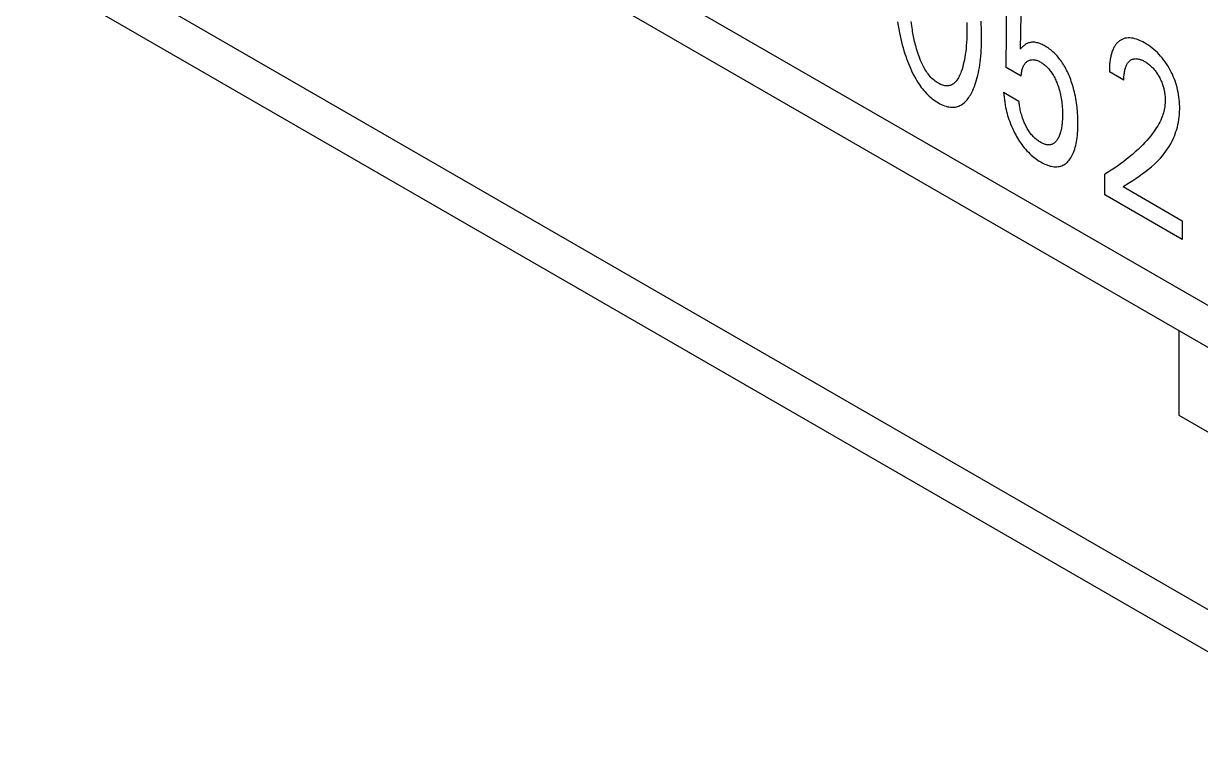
# Model space of a CAD drawing. Extents: x 0 to 420, y 0 to 297.
# Drawn here: x 193.64 to 203.11, y 122.19 to 128.06 of the extents above; entities that cross this region are included whole.
import ezdxf

# ---------------------------------------------------------------- set-up
doc = ezdxf.new("R2010")
doc.units = 0
doc.header["$LTSCALE"] = 23.1
doc.layers.add('40000_ISO', color=7, linetype='CONTINUOUS')

msp = doc.modelspace()

# ---------------------------------------------------------------- linework, layer by layer
at = {"layer": '40000_ISO', "color": 7, "linetype": 'CONTINUOUS'}
for p, q in [((164.8545, 147.9124), (213.9987, 119.5397)), ((165.0612, 147.4549), (214.2058, 119.0819)), ((220.0091, 113.62), (170.8649, 141.9927)), ((171.072, 141.5349), (220.2162, 113.1622)), ((201.5429, 127.7077), (201.549, 128.3493)), ((201.6637, 128.2981), (201.6566, 127.8555)), ((200.6696, 128.0756), (200.6742, 128.0459)), ((200.7816, 128.06), (200.7796, 128.0764)), ((201.3427, 128.0538), (201.3411, 128.0803)), ((200.6742, 128.0459), (200.6794, 128.0159)), ((200.6794, 128.0159), (200.6852, 127.9858)), ((200.6852, 127.9858), (200.6902, 127.9621)), ((200.7837, 128.0435), (200.7816, 128.06)), ((200.7861, 128.0269), (200.7837, 128.0435)), ((200.7886, 128.0103), (200.7861, 128.0269)), ((200.7908, 127.9968), (200.7886, 128.0103)), ((200.7932, 127.9833), (200.7908, 127.9968)), ((200.7957, 127.9698), (200.7932, 127.9833)), ((201.2265, 128.0702), (201.2271, 128.043)), ((201.2271, 127.9887), (201.2265, 127.9617)), ((201.2271, 128.043), (201.2273, 128.0159)), ((201.2273, 128.0159), (201.2271, 127.9887)), ((201.3439, 128.0275), (201.3427, 128.0538)), ((201.3448, 128.0013), (201.3439, 128.0275)), ((201.3453, 127.9754), (201.3448, 128.0013)), ((200.6902, 127.9621), (200.6956, 127.9382)), ((200.6956, 127.9382), (200.7014, 127.9143)), ((200.7014, 127.9143), (200.7076, 127.8902)), ((200.7076, 127.8902), (200.7142, 127.8661)), ((200.7983, 127.9562), (200.7957, 127.9698)), ((200.8011, 127.9426), (200.7983, 127.9562)), ((200.804, 127.9289), (200.8011, 127.9426)), ((200.8071, 127.9152), (200.804, 127.9289)), ((200.8104, 127.9014), (200.8071, 127.9152)), ((200.8138, 127.8876), (200.8104, 127.9014)), ((200.8179, 127.8722), (200.8138, 127.8876)), ((201.2241, 127.9084), (201.2222, 127.8823)), ((201.2255, 127.9349), (201.2241, 127.9084)), ((201.2265, 127.9617), (201.2255, 127.9349)), ((201.344, 127.8724), (201.3448, 127.8979)), ((201.3448, 127.8979), (201.3453, 127.9237)), ((201.3455, 127.9496), (201.3453, 127.9754)), ((201.3453, 127.9237), (201.3455, 127.9496)), ((201.6899, 127.8866), (201.6817, 127.88)), ((201.6946, 127.8902), (201.6899, 127.8866)), ((201.6995, 127.8936), (201.6946, 127.8902)), ((201.7045, 127.8967), (201.6995, 127.8936)), ((201.7102, 127.8998), (201.7045, 127.8967)), ((201.7161, 127.9025), (201.7102, 127.8998)), ((201.7221, 127.9049), (201.7161, 127.9025)), ((201.7283, 127.9069), (201.7221, 127.9049)), ((201.7348, 127.9084), (201.7283, 127.9069)), ((201.7414, 127.9096), (201.7348, 127.9084)), ((201.7481, 127.9104), (201.7414, 127.9096)), ((201.7562, 127.9107), (201.7481, 127.9104)), ((201.7644, 127.9105), (201.7562, 127.9107)), ((201.7728, 127.9098), (201.7644, 127.9105)), ((201.7814, 127.9085), (201.7728, 127.9098)), ((201.79, 127.9067), (201.7814, 127.9085)), ((201.7988, 127.9044), (201.79, 127.9067)), ((201.8069, 127.9019), (201.7988, 127.9044)), ((201.8151, 127.8989), (201.8069, 127.9019)), ((201.8233, 127.8956), (201.8151, 127.8989)), ((201.8316, 127.8919), (201.8233, 127.8956)), ((201.8399, 127.8878), (201.8316, 127.8919)), ((201.8483, 127.8835), (201.8399, 127.8878)), ((201.8566, 127.8788), (201.8483, 127.8835)), ((202.4197, 127.8845), (202.416, 127.879)), ((202.4235, 127.8898), (202.4197, 127.8845)), ((202.4275, 127.895), (202.4235, 127.8898)), ((202.4316, 127.8999), (202.4275, 127.895)), ((202.4359, 127.9046), (202.4316, 127.8999)), ((202.4404, 127.9091), (202.4359, 127.9046)), ((202.445, 127.9133), (202.4404, 127.9091)), ((202.4498, 127.9173), (202.445, 127.9133)), ((202.4547, 127.9211), (202.4498, 127.9173)), ((202.4597, 127.9246), (202.4547, 127.9211)), ((202.4648, 127.9278), (202.4597, 127.9246)), ((202.4756, 127.9336), (202.4648, 127.9278)), ((202.4869, 127.9383), (202.4756, 127.9336)), ((202.4987, 127.9418), (202.4869, 127.9383)), ((202.5111, 127.9443), (202.4987, 127.9418)), ((202.5238, 127.9455), (202.5111, 127.9443)), ((202.5369, 127.9455), (202.5238, 127.9455)), ((202.5504, 127.9444), (202.5369, 127.9455)), ((202.5642, 127.9422), (202.5504, 127.9444)), ((202.5782, 127.939), (202.5642, 127.9422)), ((202.5909, 127.9352), (202.5782, 127.939)), ((202.6038, 127.9306), (202.5909, 127.9352)), ((202.6167, 127.9252), (202.6038, 127.9306)), ((202.6298, 127.9192), (202.6167, 127.9252)), ((202.6428, 127.9125), (202.6298, 127.9192)), ((202.656, 127.9052), (202.6428, 127.9125)), ((202.6713, 127.8961), (202.656, 127.9052)), ((202.6866, 127.8861), (202.6713, 127.8961)), ((202.7018, 127.8754), (202.6866, 127.8861)), ((200.7142, 127.8661), (200.7213, 127.8419)), ((200.7213, 127.8419), (200.7289, 127.8177)), ((200.7289, 127.8177), (200.7353, 127.7981)), ((200.7353, 127.7981), (200.742, 127.7785)), ((200.8222, 127.8568), (200.8179, 127.8722)), ((200.8267, 127.8413), (200.8222, 127.8568)), ((200.8316, 127.8258), (200.8267, 127.8413)), ((200.8367, 127.8102), (200.8316, 127.8258)), ((200.8423, 127.7947), (200.8367, 127.8102)), ((200.8482, 127.7792), (200.8423, 127.7947)), ((201.2111, 127.7907), (201.2071, 127.7687)), ((201.2145, 127.8131), (201.2111, 127.7907)), ((201.2175, 127.8358), (201.2145, 127.8131)), ((201.2201, 127.8589), (201.2175, 127.8358)), ((201.2222, 127.8823), (201.2201, 127.8589)), ((201.3367, 127.7728), (201.3391, 127.7973)), ((201.3391, 127.7973), (201.3411, 127.822)), ((201.3411, 127.822), (201.3427, 127.8471)), ((201.3427, 127.8471), (201.344, 127.8724)), ((201.6651, 127.8644), (201.6566, 127.8555)), ((201.6739, 127.8729), (201.6651, 127.8644)), ((201.6817, 127.88), (201.6739, 127.8729)), ((201.8657, 127.8734), (201.8566, 127.8788)), ((201.8747, 127.8676), (201.8657, 127.8734)), ((201.8837, 127.8615), (201.8747, 127.8676)), ((201.8927, 127.855), (201.8837, 127.8615)), ((201.9017, 127.8482), (201.8927, 127.855)), ((201.9105, 127.841), (201.9017, 127.8482)), ((201.9193, 127.8334), (201.9105, 127.841)), ((201.928, 127.8255), (201.9193, 127.8334)), ((201.9365, 127.8172), (201.928, 127.8255)), ((201.9446, 127.8088), (201.9365, 127.8172)), ((201.9525, 127.8001), (201.9446, 127.8088)), ((201.9603, 127.7912), (201.9525, 127.8001)), ((201.9679, 127.7819), (201.9603, 127.7912)), ((202.3836, 127.793), (202.382, 127.7847)), ((202.3854, 127.8012), (202.3836, 127.793)), ((202.3874, 127.8092), (202.3854, 127.8012)), ((202.3895, 127.8171), (202.3874, 127.8092)), ((202.3918, 127.8248), (202.3895, 127.8171)), ((202.3942, 127.8323), (202.3918, 127.8248)), ((202.3969, 127.8397), (202.3942, 127.8323)), ((202.3997, 127.8469), (202.3969, 127.8397)), ((202.4027, 127.8539), (202.3997, 127.8469)), ((202.4059, 127.8607), (202.4027, 127.8539)), ((202.4092, 127.8673), (202.4059, 127.8607)), ((202.4126, 127.8732), (202.4092, 127.8673)), ((202.416, 127.879), (202.4126, 127.8732)), ((202.7169, 127.8639), (202.7018, 127.8754)), ((202.7318, 127.8516), (202.7169, 127.8639)), ((202.7455, 127.8394), (202.7318, 127.8516)), ((202.759, 127.8266), (202.7455, 127.8394)), ((202.7722, 127.8131), (202.759, 127.8266)), ((202.7851, 127.7989), (202.7722, 127.8131)), ((202.7977, 127.7841), (202.7851, 127.7989)), ((200.742, 127.7785), (200.7492, 127.7589)), ((200.7492, 127.7589), (200.7567, 127.7393)), ((200.7567, 127.7393), (200.7646, 127.7198)), ((200.7646, 127.7198), (200.7729, 127.7004)), ((200.7729, 127.7004), (200.7817, 127.6811)), ((200.8545, 127.7637), (200.8482, 127.7792)), ((200.8613, 127.7482), (200.8545, 127.7637)), ((200.8663, 127.7373), (200.8613, 127.7482)), ((200.8716, 127.7265), (200.8663, 127.7373)), ((200.8771, 127.7157), (200.8716, 127.7265)), ((200.8829, 127.7051), (200.8771, 127.7157)), ((200.8889, 127.6946), (200.8829, 127.7051)), ((200.8951, 127.6843), (200.8889, 127.6946)), ((201.1935, 127.7112), (201.1879, 127.693)), ((201.1985, 127.73), (201.1935, 127.7112)), ((201.203, 127.7492), (201.1985, 127.73)), ((201.2071, 127.7687), (201.203, 127.7492)), ((201.3242, 127.6865), (201.3279, 127.7076)), ((201.3279, 127.7076), (201.3312, 127.7291)), ((201.3312, 127.7291), (201.3342, 127.7508)), ((201.3342, 127.7508), (201.3367, 127.7728)), ((201.6637, 127.638), (201.5429, 127.7077)), ((201.6722, 127.6916), (201.6744, 127.699)), ((201.6744, 127.699), (201.6769, 127.7061)), ((201.6769, 127.7061), (201.6796, 127.7129)), ((201.6796, 127.7129), (201.6826, 127.7195)), ((201.6826, 127.7195), (201.6859, 127.7257)), ((201.6859, 127.7257), (201.6895, 127.7315)), ((201.6895, 127.7315), (201.6932, 127.7367)), ((201.6932, 127.7367), (201.6971, 127.7416)), ((201.6971, 127.7416), (201.7013, 127.7462)), ((201.7013, 127.7462), (201.7058, 127.7504)), ((201.7058, 127.7504), (201.7105, 127.7542)), ((201.7105, 127.7542), (201.7154, 127.7577)), ((201.7154, 127.7577), (201.7201, 127.7605)), ((201.7201, 127.7605), (201.7249, 127.763)), ((201.7249, 127.763), (201.73, 127.7652)), ((201.73, 127.7652), (201.7352, 127.767)), ((201.7352, 127.767), (201.7406, 127.7684)), ((201.7406, 127.7684), (201.7462, 127.7694)), ((201.7462, 127.7694), (201.7517, 127.77)), ((201.7517, 127.77), (201.7574, 127.7702)), ((201.7574, 127.7702), (201.7632, 127.7699)), ((201.7632, 127.7699), (201.7691, 127.7693)), ((201.7691, 127.7693), (201.7752, 127.7683)), ((201.7752, 127.7683), (201.7813, 127.7669)), ((201.7813, 127.7669), (201.7878, 127.765)), ((201.7878, 127.765), (201.7943, 127.7627)), ((201.7943, 127.7627), (201.8009, 127.76)), ((201.8009, 127.76), (201.8075, 127.757)), ((201.8075, 127.757), (201.8142, 127.7536)), ((201.8142, 127.7536), (201.8208, 127.7499)), ((201.8208, 127.7499), (201.8276, 127.7459)), ((201.8276, 127.7459), (201.8344, 127.7415)), ((201.8344, 127.7415), (201.8411, 127.7368)), ((201.8411, 127.7368), (201.8479, 127.7318)), ((201.8479, 127.7318), (201.8545, 127.7264)), ((201.8545, 127.7264), (201.8611, 127.7208)), ((201.8611, 127.7208), (201.8676, 127.7148)), ((201.8676, 127.7148), (201.8739, 127.7086)), ((201.8739, 127.7086), (201.88, 127.7022)), ((201.88, 127.7022), (201.886, 127.6955)), ((201.886, 127.6955), (201.8918, 127.6885)), ((201.9754, 127.7724), (201.9679, 127.7819)), ((201.9826, 127.7626), (201.9754, 127.7724)), ((201.9897, 127.7526), (201.9826, 127.7626)), ((201.9965, 127.7425), (201.9897, 127.7526)), ((202.0032, 127.7321), (201.9965, 127.7425)), ((202.0102, 127.7205), (202.0032, 127.7321)), ((202.0169, 127.7088), (202.0102, 127.7205)), ((202.0234, 127.6969), (202.0169, 127.7088)), ((202.0295, 127.6849), (202.0234, 127.6969)), ((202.3732, 127.6942), (202.373, 127.6837)), ((202.3735, 127.7046), (202.3732, 127.6942)), ((202.374, 127.715), (202.3735, 127.7046)), ((202.3746, 127.7253), (202.374, 127.715)), ((202.3754, 127.7355), (202.3746, 127.7253)), ((202.3764, 127.7456), (202.3754, 127.7355)), ((202.3775, 127.7555), (202.3764, 127.7456)), ((202.3788, 127.7654), (202.3775, 127.7555)), ((202.3803, 127.7751), (202.3788, 127.7654)), ((202.382, 127.7847), (202.3803, 127.7751)), ((202.4981, 127.6892), (202.5, 127.6968)), ((202.5, 127.6968), (202.5021, 127.7041)), ((202.5021, 127.7041), (202.5045, 127.7113)), ((202.5045, 127.7113), (202.5072, 127.7181)), ((202.5072, 127.7181), (202.5101, 127.7247)), ((202.5101, 127.7247), (202.5131, 127.7305)), ((202.5131, 127.7305), (202.5162, 127.736)), ((202.5162, 127.736), (202.5196, 127.7413)), ((202.5196, 127.7413), (202.5232, 127.7463)), ((202.5232, 127.7463), (202.5271, 127.7509)), ((202.5271, 127.7509), (202.5312, 127.7553)), ((202.5312, 127.7553), (202.5355, 127.7593)), ((202.5355, 127.7593), (202.5392, 127.7624)), ((202.5392, 127.7624), (202.543, 127.7652)), ((202.543, 127.7652), (202.547, 127.7678)), ((202.547, 127.7678), (202.5512, 127.7701)), ((202.5512, 127.7701), (202.5555, 127.7721)), ((202.5555, 127.7721), (202.5599, 127.7739)), ((202.5599, 127.7739), (202.5645, 127.7753)), ((202.5645, 127.7753), (202.5692, 127.7765)), ((202.5692, 127.7765), (202.5745, 127.7774)), ((202.5745, 127.7774), (202.58, 127.778)), ((202.58, 127.778), (202.5857, 127.7782)), ((202.5857, 127.7782), (202.5914, 127.778)), ((202.5914, 127.778), (202.5973, 127.7775)), ((202.5973, 127.7775), (202.6033, 127.7766)), ((202.6033, 127.7766), (202.6093, 127.7753)), ((202.6093, 127.7753), (202.615, 127.7738)), ((202.615, 127.7738), (202.6208, 127.772)), ((202.6208, 127.772), (202.6266, 127.7699)), ((202.6266, 127.7699), (202.6324, 127.7675)), ((202.6324, 127.7675), (202.6383, 127.7649)), ((202.6383, 127.7649), (202.6441, 127.7621)), ((202.6441, 127.7621), (202.65, 127.759)), ((202.65, 127.759), (202.656, 127.7557)), ((202.656, 127.7557), (202.6625, 127.7518)), ((202.6625, 127.7518), (202.6691, 127.7477)), ((202.6691, 127.7477), (202.6756, 127.7433)), ((202.6756, 127.7433), (202.6821, 127.7387)), ((202.6821, 127.7387), (202.6886, 127.7338)), ((202.6886, 127.7338), (202.695, 127.7287)), ((202.695, 127.7287), (202.7014, 127.7233)), ((202.7014, 127.7233), (202.7072, 127.718)), ((202.7072, 127.718), (202.713, 127.7125)), ((202.713, 127.7125), (202.7187, 127.7068)), ((202.7187, 127.7068), (202.7244, 127.7009)), ((202.7244, 127.7009), (202.7299, 127.6948)), ((202.7299, 127.6948), (202.7353, 127.6884)), ((202.8097, 127.7688), (202.7977, 127.7841)), ((202.8213, 127.7529), (202.8097, 127.7688)), ((202.8325, 127.7366), (202.8213, 127.7529)), ((202.8432, 127.7198), (202.8325, 127.7366)), ((202.8534, 127.7027), (202.8432, 127.7198)), ((202.8626, 127.6861), (202.8534, 127.7027)), ((200.7817, 127.6811), (200.791, 127.6619)), ((200.791, 127.6619), (200.8008, 127.6428)), ((200.8008, 127.6428), (200.8085, 127.6286)), ((200.8085, 127.6286), (200.8165, 127.6145)), ((200.8165, 127.6145), (200.8248, 127.6006)), ((200.8248, 127.6006), (200.8333, 127.5869)), ((200.9016, 127.6742), (200.8951, 127.6843)), ((200.9083, 127.6644), (200.9016, 127.6742)), ((200.9154, 127.6548), (200.9083, 127.6644)), ((200.9226, 127.6456), (200.9154, 127.6548)), ((200.9303, 127.6365), (200.9226, 127.6456)), ((200.9382, 127.6278), (200.9303, 127.6365)), ((200.9463, 127.6195), (200.9382, 127.6278)), ((200.9546, 127.6117), (200.9463, 127.6195)), ((200.9631, 127.6043), (200.9546, 127.6117)), ((200.9717, 127.5974), (200.9631, 127.6043)), ((201.1475, 127.6064), (201.1412, 127.5982)), ((201.1535, 127.6151), (201.1475, 127.6064)), ((201.159, 127.6242), (201.1535, 127.6151)), ((201.1642, 127.6337), (201.159, 127.6242)), ((201.169, 127.6437), (201.1642, 127.6337)), ((201.1736, 127.6539), (201.169, 127.6437)), ((201.1778, 127.6644), (201.1736, 127.6539)), ((201.1819, 127.6751), (201.1778, 127.6644)), ((201.1879, 127.693), (201.1819, 127.6751)), ((201.3002, 127.5895), (201.3055, 127.6072)), ((201.3055, 127.6072), (201.3105, 127.6253)), ((201.3105, 127.6253), (201.3155, 127.6453)), ((201.3155, 127.6453), (201.3201, 127.6657)), ((201.3201, 127.6657), (201.3242, 127.6865)), ((201.6637, 127.638), (201.6644, 127.6474)), ((201.6644, 127.6474), (201.6655, 127.6566)), ((201.6655, 127.6566), (201.6667, 127.6657)), ((201.6667, 127.6657), (201.6683, 127.6746)), ((201.6683, 127.6746), (201.6701, 127.6832)), ((201.6701, 127.6832), (201.6722, 127.6916)), ((201.8918, 127.6885), (201.8974, 127.6814)), ((201.8974, 127.6814), (201.9029, 127.674)), ((201.9029, 127.674), (201.9082, 127.6664)), ((201.9082, 127.6664), (201.9133, 127.6587)), ((201.9133, 127.6587), (201.9182, 127.6508)), ((201.9182, 127.6508), (201.9235, 127.6419)), ((201.9235, 127.6419), (201.9285, 127.6329)), ((201.9285, 127.6329), (201.9332, 127.6237)), ((201.9332, 127.6237), (201.9378, 127.6144)), ((201.9378, 127.6144), (201.9421, 127.6051)), ((201.9421, 127.6051), (201.9462, 127.5957)), ((202.0355, 127.6728), (202.0295, 127.6849)), ((202.0411, 127.6606), (202.0355, 127.6728)), ((202.0465, 127.6483), (202.0411, 127.6606)), ((202.0517, 127.636), (202.0465, 127.6483)), ((202.0566, 127.6236), (202.0517, 127.636)), ((202.062, 127.6094), (202.0566, 127.6236)), ((202.0671, 127.5951), (202.062, 127.6094)), ((202.373, 127.6837), (202.3729, 127.6732)), ((202.4898, 127.6057), (202.3729, 127.6732)), ((202.4898, 127.6057), (202.4899, 127.6157)), ((202.4899, 127.6157), (202.4902, 127.6256)), ((202.4902, 127.6256), (202.4907, 127.6355)), ((202.4907, 127.6355), (202.4914, 127.6452)), ((202.4914, 127.6452), (202.4923, 127.6548)), ((202.4923, 127.6548), (202.4935, 127.6642)), ((202.4935, 127.6642), (202.4949, 127.6735)), ((202.4949, 127.6735), (202.4964, 127.6814)), ((202.4964, 127.6814), (202.4981, 127.6892)), ((202.7353, 127.6884), (202.7406, 127.6819)), ((202.7406, 127.6819), (202.7457, 127.6752)), ((202.7457, 127.6752), (202.7508, 127.6683)), ((202.7508, 127.6683), (202.7556, 127.6613)), ((202.7556, 127.6613), (202.7603, 127.6541)), ((202.7603, 127.6541), (202.7649, 127.6467)), ((202.7649, 127.6467), (202.7693, 127.6393)), ((202.7693, 127.6393), (202.7735, 127.6318)), ((202.7735, 127.6318), (202.7781, 127.6232)), ((202.7781, 127.6232), (202.7824, 127.6146)), ((202.7824, 127.6146), (202.7865, 127.6059)), ((202.7865, 127.6059), (202.7904, 127.5971)), ((202.8714, 127.6693), (202.8626, 127.6861)), ((202.8796, 127.6522), (202.8714, 127.6693)), ((202.8873, 127.6351), (202.8796, 127.6522)), ((202.8944, 127.6178), (202.8873, 127.6351)), ((202.901, 127.6005), (202.8944, 127.6178)), ((202.9073, 127.5821), (202.901, 127.6005)), ((200.8333, 127.5869), (200.8422, 127.5735)), ((200.8422, 127.5735), (200.8513, 127.5603)), ((200.8513, 127.5603), (200.8607, 127.5474)), ((200.8607, 127.5474), (200.8704, 127.5349)), ((200.8704, 127.5349), (200.8803, 127.5227)), ((200.8803, 127.5227), (200.8905, 127.511)), ((200.8905, 127.511), (200.9017, 127.4989)), ((200.9804, 127.591), (200.9717, 127.5974)), ((200.9891, 127.5851), (200.9804, 127.591)), ((200.9979, 127.5797), (200.9891, 127.5851)), ((201.0066, 127.5749), (200.9979, 127.5797)), ((201.0154, 127.5708), (201.0066, 127.5749)), ((201.024, 127.5672), (201.0154, 127.5708)), ((201.0326, 127.5642), (201.024, 127.5672)), ((201.0411, 127.5618), (201.0326, 127.5642)), ((201.0494, 127.56), (201.0411, 127.5618)), ((201.0575, 127.5589), (201.0494, 127.56)), ((201.0654, 127.5585), (201.0575, 127.5589)), ((201.0731, 127.5587), (201.0654, 127.5585)), ((201.0804, 127.5595), (201.0731, 127.5587)), ((201.0874, 127.561), (201.0804, 127.5595)), ((201.0941, 127.5631), (201.0874, 127.561)), ((201.1006, 127.5657), (201.0941, 127.5631)), ((201.1069, 127.5687), (201.1006, 127.5657)), ((201.1129, 127.5723), (201.1069, 127.5687)), ((201.1186, 127.5763), (201.1129, 127.5723)), ((201.1241, 127.5807), (201.1186, 127.5763)), ((201.1294, 127.5854), (201.1241, 127.5807)), ((201.1345, 127.5905), (201.1294, 127.5854)), ((201.1412, 127.5982), (201.1345, 127.5905)), ((201.2611, 127.4961), (201.2669, 127.5071)), ((201.2669, 127.5071), (201.2744, 127.5227)), ((201.2744, 127.5227), (201.2815, 127.5387)), ((201.2815, 127.5387), (201.2881, 127.5552)), ((201.2881, 127.5552), (201.2944, 127.5722)), ((201.2944, 127.5722), (201.3002, 127.5895)), ((201.5224, 127.508), (201.6458, 127.4368)), ((201.5224, 127.508), (201.524, 127.4883)), ((201.9462, 127.5957), (201.95, 127.5862)), ((201.95, 127.5862), (201.9537, 127.5768)), ((201.9537, 127.5768), (201.9585, 127.5639)), ((201.9585, 127.5639), (201.9629, 127.551)), ((201.9629, 127.551), (201.967, 127.5381)), ((201.967, 127.5381), (201.9708, 127.5253)), ((201.9708, 127.5253), (201.9743, 127.5125)), ((201.9743, 127.5125), (201.9775, 127.4998)), ((202.0719, 127.5809), (202.0671, 127.5951)), ((202.0764, 127.5667), (202.0719, 127.5809)), ((202.0806, 127.5525), (202.0764, 127.5667)), ((202.0846, 127.5383), (202.0806, 127.5525)), ((202.0883, 127.5242), (202.0846, 127.5383)), ((202.0918, 127.5101), (202.0883, 127.5242)), ((202.0958, 127.4923), (202.0918, 127.5101)), ((202.7904, 127.5971), (202.794, 127.5883)), ((202.794, 127.5883), (202.7974, 127.5794)), ((202.7974, 127.5794), (202.8005, 127.5706)), ((202.8005, 127.5706), (202.8032, 127.5623)), ((202.8032, 127.5623), (202.8057, 127.5539)), ((202.8057, 127.5539), (202.808, 127.5456)), ((202.808, 127.5456), (202.8101, 127.5373)), ((202.8101, 127.5373), (202.812, 127.5291)), ((202.812, 127.5291), (202.8138, 127.5208)), ((202.8138, 127.5208), (202.8153, 127.5127)), ((202.8153, 127.5127), (202.8167, 127.5045)), ((202.8167, 127.5045), (202.8183, 127.494)), ((202.9129, 127.5636), (202.9073, 127.5821)), ((202.9179, 127.5453), (202.9129, 127.5636)), ((202.9223, 127.527), (202.9179, 127.5453)), ((202.9262, 127.5089), (202.9223, 127.527)), ((202.9295, 127.4909), (202.9262, 127.5089)), ((200.9017, 127.4989), (200.9131, 127.4873)), ((200.9131, 127.4873), (200.9248, 127.4763)), ((200.9248, 127.4763), (200.9367, 127.4658)), ((200.9367, 127.4658), (200.9488, 127.4559)), ((200.9488, 127.4559), (200.9609, 127.4466)), ((200.9609, 127.4466), (200.9732, 127.4379)), ((200.9732, 127.4379), (200.9855, 127.4298)), ((200.9855, 127.4298), (200.9979, 127.4223)), ((200.9979, 127.4223), (201.0103, 127.4155)), ((201.0103, 127.4155), (201.0226, 127.4093)), ((201.1796, 127.4049), (201.1875, 127.4097)), ((201.1875, 127.4097), (201.1952, 127.4151)), ((201.1952, 127.4151), (201.2041, 127.422)), ((201.2041, 127.422), (201.2125, 127.4296)), ((201.2125, 127.4296), (201.2205, 127.4377)), ((201.2205, 127.4377), (201.2281, 127.4463)), ((201.2281, 127.4463), (201.2353, 127.4555)), ((201.2353, 127.4555), (201.2422, 127.4651)), ((201.2422, 127.4651), (201.2488, 127.475)), ((201.2488, 127.475), (201.2551, 127.4854)), ((201.2551, 127.4854), (201.2611, 127.4961)), ((201.524, 127.4883), (201.526, 127.4682)), ((201.526, 127.4682), (201.5284, 127.4479)), ((201.5284, 127.4479), (201.5314, 127.4274)), ((201.5314, 127.4274), (201.5349, 127.4066)), ((201.6467, 127.4276), (201.6458, 127.4368)), ((201.6479, 127.4181), (201.6467, 127.4276)), ((201.6493, 127.4082), (201.6479, 127.4181)), ((201.9775, 127.4998), (201.9807, 127.4858)), ((201.9807, 127.4858), (201.9835, 127.4718)), ((201.9835, 127.4718), (201.9861, 127.458)), ((201.9861, 127.458), (201.9883, 127.4443)), ((201.9883, 127.4443), (201.9902, 127.4306)), ((201.9902, 127.4306), (201.9918, 127.4171)), ((201.9918, 127.4171), (201.9933, 127.402)), ((202.0995, 127.4745), (202.0958, 127.4923)), ((202.1028, 127.4569), (202.0995, 127.4745)), ((202.1058, 127.4394), (202.1028, 127.4569)), ((202.1085, 127.4219), (202.1058, 127.4394)), ((202.1108, 127.4046), (202.1085, 127.4219)), ((202.8183, 127.494), (202.8196, 127.4836)), ((202.8196, 127.4836), (202.8206, 127.4733)), ((202.8216, 127.4193), (202.8205, 127.4054)), ((202.8206, 127.4733), (202.8214, 127.4632)), ((202.8214, 127.4632), (202.8219, 127.4532)), ((202.8221, 127.4335), (202.8216, 127.4193)), ((202.8219, 127.4532), (202.8221, 127.4433)), ((202.8221, 127.4433), (202.8221, 127.4335)), ((202.9326, 127.4707), (202.9295, 127.4909)), ((202.9351, 127.4508), (202.9326, 127.4707)), ((202.937, 127.4311), (202.9351, 127.4508)), ((202.9382, 127.4117), (202.937, 127.4311)), ((202.9389, 127.3927), (202.9382, 127.4117)), ((201.0226, 127.4093), (201.0349, 127.4038)), ((201.0349, 127.4038), (201.0471, 127.3991)), ((201.0471, 127.3991), (201.0592, 127.3951)), ((201.0592, 127.3951), (201.0711, 127.3918)), ((201.0711, 127.3918), (201.0828, 127.3893)), ((201.0828, 127.3893), (201.0943, 127.3876)), ((201.0943, 127.3876), (201.1056, 127.3868)), ((201.1056, 127.3868), (201.1157, 127.3868)), ((201.1157, 127.3868), (201.1257, 127.3875)), ((201.1257, 127.3875), (201.1353, 127.3889)), ((201.1353, 127.3889), (201.1447, 127.3909)), ((201.1447, 127.3909), (201.1538, 127.3935)), ((201.1538, 127.3935), (201.1627, 127.3968)), ((201.1627, 127.3968), (201.1713, 127.4006)), ((201.1713, 127.4006), (201.1796, 127.4049)), ((201.5349, 127.4066), (201.5389, 127.3857)), ((201.5389, 127.3857), (201.5424, 127.3695)), ((201.5424, 127.3695), (201.5463, 127.3533)), ((201.5463, 127.3533), (201.5505, 127.3369)), ((201.5505, 127.3369), (201.5551, 127.3206)), ((201.5551, 127.3206), (201.5601, 127.3041)), ((201.6509, 127.3981), (201.6493, 127.4082)), ((201.6526, 127.3878), (201.6509, 127.3981)), ((201.6546, 127.3773), (201.6526, 127.3878)), ((201.6568, 127.3666), (201.6546, 127.3773)), ((201.6593, 127.3558), (201.6568, 127.3666)), ((201.6619, 127.3449), (201.6593, 127.3558)), ((201.6648, 127.3338), (201.6619, 127.3449)), ((201.668, 127.3227), (201.6648, 127.3338)), ((201.6714, 127.3116), (201.668, 127.3227)), ((201.9933, 127.402), (201.9945, 127.3871)), ((201.9945, 127.3871), (201.9954, 127.3723)), ((201.9954, 127.3723), (201.9961, 127.3576)), ((201.9961, 127.3576), (201.9964, 127.3431)), ((201.9964, 127.3431), (201.9966, 127.3288)), ((201.9966, 127.3288), (201.9964, 127.315)), ((202.1128, 127.3874), (202.1108, 127.4046)), ((202.1143, 127.3739), (202.1128, 127.3874)), ((202.1155, 127.3605), (202.1143, 127.3739)), ((202.1171, 127.3391), (202.1155, 127.3605)), ((202.1184, 127.3179), (202.1171, 127.3391)), ((202.1192, 127.297), (202.1184, 127.3179)), ((202.8002, 127.3174), (202.7937, 127.3004)), ((202.8042, 127.329), (202.8002, 127.3174)), ((202.8079, 127.341), (202.8042, 127.329)), ((202.8112, 127.3532), (202.8079, 127.341)), ((202.8142, 127.3657), (202.8112, 127.3532)), ((202.8168, 127.3786), (202.8142, 127.3657)), ((202.8189, 127.3918), (202.8168, 127.3786)), ((202.8205, 127.4054), (202.8189, 127.3918)), ((202.9349, 127.3085), (202.937, 127.3298)), ((202.937, 127.3298), (202.9384, 127.3516)), ((202.9384, 127.3516), (202.939, 127.3739)), ((202.939, 127.3739), (202.9389, 127.3927)), ((201.5601, 127.3041), (201.5655, 127.2877)), ((201.5655, 127.2877), (201.5713, 127.2713)), ((201.5713, 127.2713), (201.5781, 127.2533)), ((201.5781, 127.2533), (201.5855, 127.2354)), ((201.5855, 127.2354), (201.5933, 127.2175)), ((201.675, 127.3004), (201.6714, 127.3116)), ((201.6788, 127.2893), (201.675, 127.3004)), ((201.682, 127.2808), (201.6788, 127.2893)), ((201.6853, 127.2724), (201.682, 127.2808)), ((201.6887, 127.264), (201.6853, 127.2724)), ((201.6923, 127.2557), (201.6887, 127.264)), ((201.696, 127.2474), (201.6923, 127.2557)), ((201.6999, 127.2393), (201.696, 127.2474)), ((201.704, 127.2312), (201.6999, 127.2393)), ((201.7082, 127.2233), (201.704, 127.2312)), ((201.7126, 127.2154), (201.7082, 127.2233)), ((201.9889, 127.225), (201.9872, 127.2152)), ((201.9905, 127.235), (201.9889, 127.225)), ((201.9919, 127.2451), (201.9905, 127.235)), ((201.9928, 127.2532), (201.9919, 127.2451)), ((201.9936, 127.2613), (201.9928, 127.2532)), ((201.9947, 127.2745), (201.9936, 127.2613)), ((201.9955, 127.2878), (201.9947, 127.2745)), ((201.9961, 127.3013), (201.9955, 127.2878)), ((201.9964, 127.315), (201.9961, 127.3013)), ((202.1197, 127.2762), (202.1192, 127.297)), ((202.1192, 127.217), (202.1197, 127.2362)), ((202.1199, 127.2556), (202.1197, 127.2762)), ((202.1197, 127.2362), (202.1199, 127.2556)), ((202.7533, 127.2236), (202.7441, 127.2096)), ((202.7622, 127.238), (202.7533, 127.2236)), ((202.7708, 127.2528), (202.7622, 127.238)), ((202.7789, 127.2681), (202.7708, 127.2528)), ((202.7865, 127.284), (202.7789, 127.2681)), ((202.7937, 127.3004), (202.7865, 127.284)), ((202.9145, 127.2091), (202.9198, 127.2281)), ((202.9198, 127.2281), (202.9245, 127.2474)), ((202.9245, 127.2474), (202.9286, 127.2673)), ((202.9286, 127.2673), (202.9321, 127.2877)), ((202.9321, 127.2877), (202.9349, 127.3085)), ((201.5933, 127.2175), (201.6016, 127.1998)), ((201.6016, 127.1998), (201.6103, 127.1822)), ((201.6103, 127.1822), (201.6196, 127.1647)), ((201.6196, 127.1647), (201.6271, 127.1513)), ((201.6271, 127.1513), (201.6348, 127.138)), ((201.6348, 127.138), (201.6429, 127.1249)), ((201.7172, 127.2077), (201.7126, 127.2154)), ((201.722, 127.2002), (201.7172, 127.2077)), ((201.7269, 127.1928), (201.722, 127.2002)), ((201.7319, 127.1856), (201.7269, 127.1928)), ((201.7372, 127.1786), (201.7319, 127.1856)), ((201.7425, 127.1719), (201.7372, 127.1786)), ((201.748, 127.1654), (201.7425, 127.1719)), ((201.7536, 127.1591), (201.748, 127.1654)), ((201.7593, 127.153), (201.7536, 127.1591)), ((201.7652, 127.1471), (201.7593, 127.153)), ((201.7711, 127.1415), (201.7652, 127.1471)), ((201.7772, 127.136), (201.7711, 127.1415)), ((201.7833, 127.1308), (201.7772, 127.136)), ((201.7895, 127.1258), (201.7833, 127.1308)), ((201.7957, 127.1211), (201.7895, 127.1258)), ((201.9544, 127.1269), (201.9511, 127.122)), ((201.9584, 127.1334), (201.9544, 127.1269)), ((201.9622, 127.1402), (201.9584, 127.1334)), ((201.9658, 127.1472), (201.9622, 127.1402)), ((201.9691, 127.1546), (201.9658, 127.1472)), ((201.9722, 127.1621), (201.9691, 127.1546)), ((201.9751, 127.1698), (201.9722, 127.1621)), ((201.9778, 127.1778), (201.9751, 127.1698)), ((201.9805, 127.1868), (201.9778, 127.1778)), ((201.983, 127.1961), (201.9805, 127.1868)), ((201.9852, 127.2055), (201.983, 127.1961)), ((201.9872, 127.2152), (201.9852, 127.2055)), ((202.1112, 127.1248), (202.1136, 127.1427)), ((202.1136, 127.1427), (202.1156, 127.1609)), ((202.1156, 127.1609), (202.1172, 127.1794)), ((202.1172, 127.1794), (202.1184, 127.1981)), ((202.1184, 127.1981), (202.1192, 127.217)), ((202.69, 127.1386), (202.6743, 127.1205)), ((202.7053, 127.1571), (202.69, 127.1386)), ((202.7202, 127.1762), (202.7053, 127.1571)), ((202.7346, 127.1959), (202.7202, 127.1762)), ((202.7441, 127.2096), (202.7346, 127.1959)), ((202.8776, 127.1154), (202.8883, 127.1382)), ((202.8883, 127.1382), (202.8956, 127.1552)), ((202.8956, 127.1552), (202.9024, 127.1727)), ((202.9024, 127.1727), (202.9087, 127.1907)), ((202.9087, 127.1907), (202.9145, 127.2091)), ((201.6429, 127.1249), (201.6512, 127.112)), ((201.6512, 127.112), (201.6598, 127.0994)), ((201.6598, 127.0994), (201.6686, 127.087)), ((201.6686, 127.087), (201.6777, 127.0749)), ((201.6777, 127.0749), (201.6883, 127.0616)), ((201.6883, 127.0616), (201.6991, 127.0488)), ((201.6991, 127.0488), (201.7102, 127.0364)), ((201.7102, 127.0364), (201.7215, 127.0245)), ((201.802, 127.1166), (201.7957, 127.1211)), ((201.8082, 127.1123), (201.802, 127.1166)), ((201.8145, 127.1083), (201.8082, 127.1123)), ((201.8208, 127.1046), (201.8145, 127.1083)), ((201.827, 127.1012), (201.8208, 127.1046)), ((201.8331, 127.0981), (201.827, 127.1012)), ((201.8391, 127.0952), (201.8331, 127.0981)), ((201.8452, 127.0927), (201.8391, 127.0952)), ((201.8511, 127.0904), (201.8452, 127.0927)), ((201.857, 127.0885), (201.8511, 127.0904)), ((201.8629, 127.0869), (201.857, 127.0885)), ((201.8686, 127.0856), (201.8629, 127.0869)), ((201.8743, 127.0848), (201.8686, 127.0856)), ((201.8797, 127.0843), (201.8743, 127.0848)), ((201.8851, 127.0841), (201.8797, 127.0843)), ((201.8903, 127.0843), (201.8851, 127.0841)), ((201.8954, 127.0848), (201.8903, 127.0843)), ((201.9004, 127.0857), (201.8954, 127.0848)), ((201.9052, 127.0868), (201.9004, 127.0857)), ((201.9099, 127.0883), (201.9052, 127.0868)), ((201.9144, 127.0901), (201.9099, 127.0883)), ((201.9188, 127.0922), (201.9144, 127.0901)), ((201.9235, 127.0949), (201.9188, 127.0922)), ((201.928, 127.0979), (201.9235, 127.0949)), ((201.9323, 127.1013), (201.928, 127.0979)), ((201.9365, 127.1049), (201.9323, 127.1013)), ((201.9404, 127.1088), (201.9365, 127.1049)), ((201.9441, 127.113), (201.9404, 127.1088)), ((201.9477, 127.1174), (201.9441, 127.113)), ((201.9511, 127.122), (201.9477, 127.1174)), ((202.0852, 127.0238), (202.0902, 127.037)), ((202.0902, 127.037), (202.0948, 127.0507)), ((202.0948, 127.0507), (202.0989, 127.0649)), ((202.0989, 127.0649), (202.1025, 127.0794)), ((202.1025, 127.0794), (202.1058, 127.0942)), ((202.1058, 127.0942), (202.1087, 127.1094)), ((202.1087, 127.1094), (202.1112, 127.1248)), ((202.6035, 127.048), (202.5813, 127.0274)), ((202.6253, 127.0691), (202.6035, 127.048)), ((202.6419, 127.0858), (202.6253, 127.0691)), ((202.6582, 127.103), (202.6419, 127.0858)), ((202.6743, 127.1205), (202.6582, 127.103)), ((202.8139, 127.0138), (202.8279, 127.0326)), ((202.8279, 127.0326), (202.8413, 127.0521)), ((202.8413, 127.0521), (202.8541, 127.0724)), ((202.8541, 127.0724), (202.8662, 127.0935)), ((202.8662, 127.0935), (202.8776, 127.1154)), ((201.7215, 127.0245), (201.7331, 127.0132)), ((201.7331, 127.0132), (201.7448, 127.0023)), ((201.7448, 127.0023), (201.7554, 126.9931)), ((201.7554, 126.9931), (201.7662, 126.9844)), ((201.7662, 126.9844), (201.777, 126.9761)), ((201.777, 126.9761), (201.7879, 126.9682)), ((201.7879, 126.9682), (201.7989, 126.9608)), ((201.7989, 126.9608), (201.8098, 126.9538)), ((201.8098, 126.9538), (201.8208, 126.9472)), ((201.8208, 126.9472), (201.8319, 126.941)), ((201.8319, 126.941), (201.8429, 126.9353)), ((202.0216, 126.9339), (202.0287, 126.9396)), ((202.0287, 126.9396), (202.0355, 126.9458)), ((202.0355, 126.9458), (202.0419, 126.9524)), ((202.0419, 126.9524), (202.0494, 126.961)), ((202.0494, 126.961), (202.0564, 126.9702)), ((202.0564, 126.9702), (202.063, 126.9799)), ((202.063, 126.9799), (202.0692, 126.9902)), ((202.0692, 126.9902), (202.075, 127.001)), ((202.075, 127.001), (202.0803, 127.0121)), ((202.0803, 127.0121), (202.0852, 127.0238)), ((202.4882, 126.95), (202.4639, 126.9318)), ((202.5121, 126.9687), (202.4882, 126.95)), ((202.5358, 126.9879), (202.5121, 126.9687)), ((202.5587, 127.0074), (202.5358, 126.9879)), ((202.5813, 127.0274), (202.5587, 127.0074)), ((202.7362, 126.9296), (202.7527, 126.9453)), ((202.7527, 126.9453), (202.7687, 126.9615)), ((202.7687, 126.9615), (202.7842, 126.9783)), ((202.7842, 126.9783), (202.7993, 126.9957)), ((202.7993, 126.9957), (202.8139, 127.0138)), ((201.8429, 126.9353), (201.8539, 126.93)), ((201.8539, 126.93), (201.8649, 126.9252)), ((201.8649, 126.9252), (201.8758, 126.921)), ((201.8758, 126.921), (201.8866, 126.9173)), ((201.8866, 126.9173), (201.8973, 126.9142)), ((201.8973, 126.9142), (201.9079, 126.9117)), ((201.9079, 126.9117), (201.9191, 126.9097)), ((201.9191, 126.9097), (201.9302, 126.9085)), ((201.9302, 126.9085), (201.941, 126.908)), ((201.941, 126.908), (201.9516, 126.9082)), ((201.9516, 126.9082), (201.9619, 126.9092)), ((201.9619, 126.9092), (201.9719, 126.9109)), ((201.9719, 126.9109), (201.9816, 126.9134)), ((201.9816, 126.9134), (201.9902, 126.9164)), ((201.9902, 126.9164), (201.9985, 126.9199)), ((201.9985, 126.9199), (202.0065, 126.924)), ((202.0065, 126.924), (202.0142, 126.9287)), ((202.0142, 126.9287), (202.0216, 126.9339)), ((202.3622, 126.8634), (202.3358, 126.8476)), ((202.3358, 126.6813), (202.3358, 126.8476)), ((202.3882, 126.8798), (202.3622, 126.8634)), ((202.4139, 126.8967), (202.3882, 126.8798)), ((202.4393, 126.9141), (202.4139, 126.8967)), ((202.4639, 126.9318), (202.4393, 126.9141)), ((202.6125, 126.8322), (202.6381, 126.8502)), ((202.6381, 126.8502), (202.6634, 126.8689)), ((202.6634, 126.8689), (202.6883, 126.8883)), ((202.6883, 126.8883), (202.7126, 126.9085)), ((202.7126, 126.9085), (202.7362, 126.9296)), ((202.4828, 126.748), (202.5346, 126.7809)), ((202.4828, 126.748), (202.9575, 126.4739)), ((202.5346, 126.7809), (202.5607, 126.7976)), ((202.5607, 126.7976), (202.5867, 126.8147)), ((202.5867, 126.8147), (202.6125, 126.8322)), ((202.9575, 126.3224), (202.3358, 126.6813)), ((202.9575, 126.4739), (202.9575, 126.3224)), ((202.9324, 125.5905), (202.9324, 124.9079)), ((202.9324, 124.9079), (217.7817, 116.3348))]:
    msp.add_line(p, q, dxfattribs=at)

doc.saveas('drawing.dxf')
